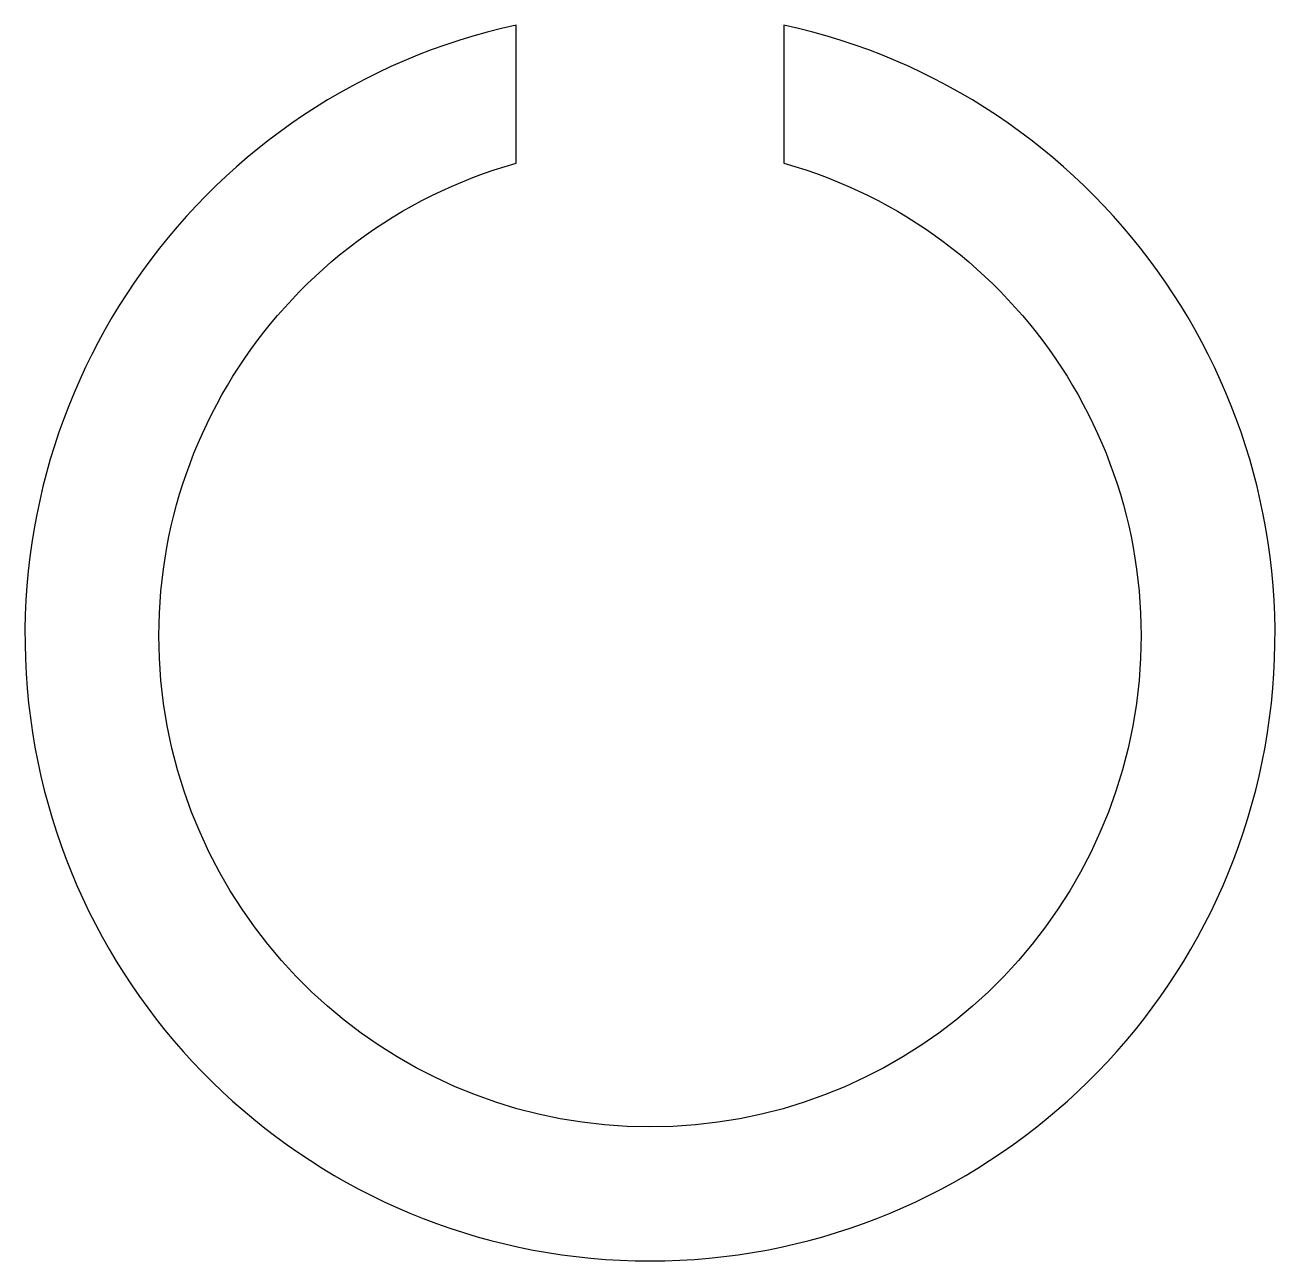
# Model space of a CAD drawing. Header units: millimetres. Extents: x -35 to 35, y -35 to 34.2.
import ezdxf

# ---------------------------------------------------------------- set-up
doc = ezdxf.new("R2010")
doc.units = ezdxf.units.MM

msp = doc.modelspace()

# ---------------------------------------------------------------- linework, layer by layer
msp.add_lwpolyline([(-7.5, 26.458), (-7.5, 34.187, 9.224931), (7.5, 34.187), (7.5, 26.458, -7.194335)], format="xyb", close=True)

doc.saveas('drawing.dxf')
